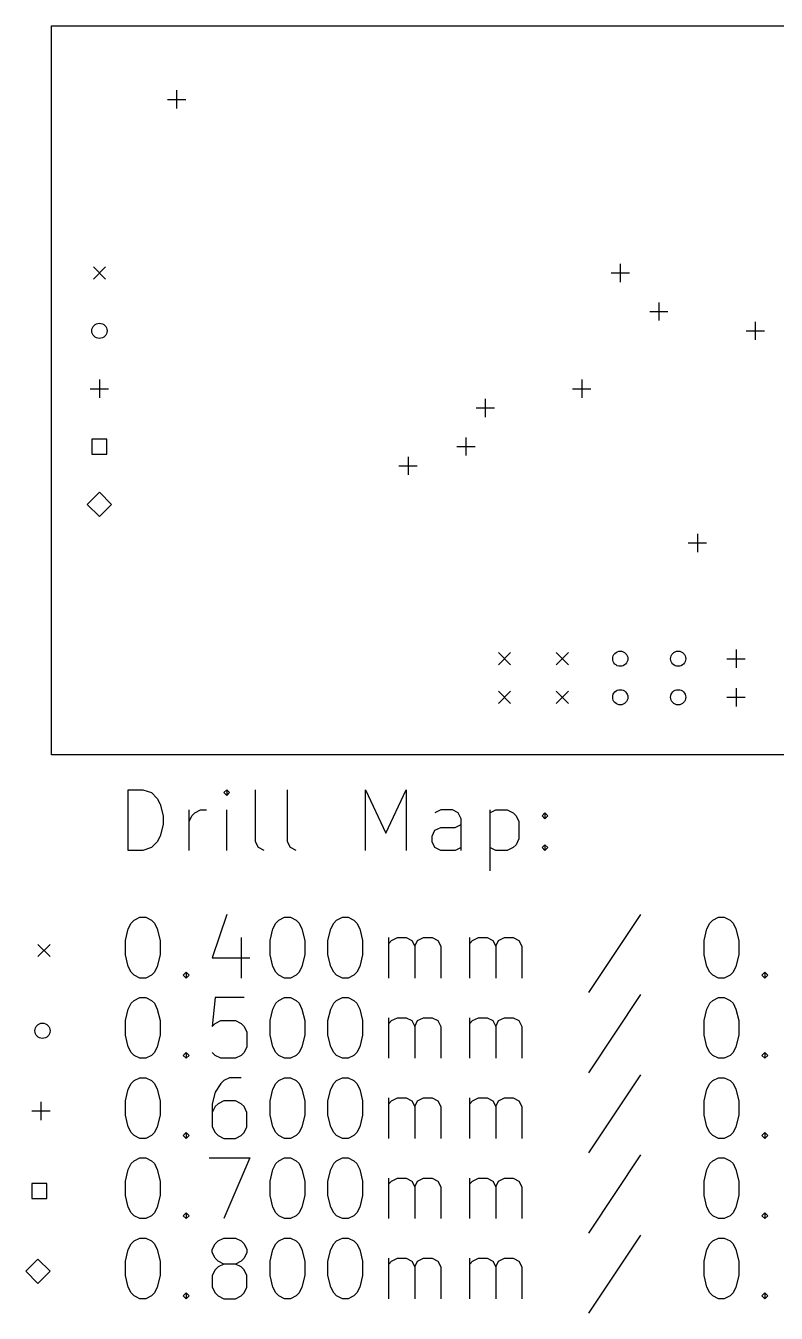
# Model space of a CAD drawing. Extents: x 89.7 to 140.6, y -138.7 to -96.
# Drawn here: x 89.65 to 114.35, y -138.39 to -96 of the extents above; entities that cross this region are included whole.
import ezdxf

# ---------------------------------------------------------------- set-up
doc = ezdxf.new("R2010")
doc.units = 0
doc.layers.add('BLACK', color=7, linetype='CONTINUOUS')

msp = doc.modelspace()

# ---------------------------------------------------------------- linework, layer by layer
at = {"layer": 'BLACK', "linetype": 'CONTINUOUS'}
for p, q in [((90.5, -120), (90.5, -96)), ((90.5, -96), (127, -96)), ((94.615, -98.125), (94.615, -98.725)), ((94.315, -98.425), (94.915, -98.425)), ((109.22, -103.84), (109.22, -104.44)), ((91.875, -103.94), (92.275, -104.34)), ((92.275, -103.94), (91.875, -104.34)), ((108.92, -104.14), (109.52, -104.14)), ((110.49, -105.11), (110.49, -105.71)), ((110.19, -105.41), (110.79, -105.41)), ((113.665, -105.745), (113.665, -106.345)), ((113.365, -106.045), (113.965, -106.045)), ((92.075, -107.65), (92.075, -108.25)), ((107.95, -107.65), (107.95, -108.25)), ((91.775, -107.95), (92.375, -107.95)), ((107.65, -107.95), (108.25, -107.95)), ((104.775, -108.285), (104.775, -108.885)), ((104.475, -108.585), (105.075, -108.585)), ((92.3225, -109.608), (91.8275, -109.608)), ((91.8275, -109.608), (91.8275, -110.102)), ((92.3225, -110.102), (92.3225, -109.608)), ((104.14, -109.555), (104.14, -110.155)), ((91.8275, -110.102), (92.3225, -110.102)), ((102.235, -110.19), (102.235, -110.79)), ((103.84, -109.855), (104.44, -109.855)), ((101.935, -110.49), (102.535, -110.49)), ((92.075, -111.36), (91.675, -111.76)), ((92.475, -111.76), (92.075, -111.36)), ((91.675, -111.76), (92.075, -112.16)), ((92.075, -112.16), (92.475, -111.76)), ((111.76, -112.73), (111.76, -113.33)), ((111.46, -113.03), (112.06, -113.03)), ((113.03, -116.54), (113.03, -117.14)), ((105.21, -116.64), (105.61, -117.04)), ((105.61, -116.64), (105.21, -117.04)), ((107.115, -116.64), (107.515, -117.04)), ((107.515, -116.64), (107.115, -117.04)), ((112.73, -116.84), (113.33, -116.84)), ((113.03, -117.81), (113.03, -118.41)), ((105.21, -117.91), (105.61, -118.31)), ((105.61, -117.91), (105.21, -118.31)), ((107.115, -117.91), (107.515, -118.31)), ((107.515, -117.91), (107.115, -118.31)), ((112.73, -118.11), (113.33, -118.11)), ((127, -120), (90.5, -120)), ((93.0262, -123.155), (93.0262, -121.155)), ((93.0262, -121.155), (93.5024, -121.155)), ((93.5024, -121.155), (93.7881, -121.25)), ((96.2643, -121.155), (96.169, -121.25)), ((96.3595, -121.25), (96.2643, -121.155)), ((96.2643, -121.155), (96.2643, -121.345)), ((97.2167, -122.869), (97.2167, -121.155)), ((98.2643, -122.869), (98.2643, -121.155)), ((100.836, -123.155), (100.836, -121.155)), ((100.836, -121.155), (101.502, -122.583)), ((101.502, -122.583), (102.169, -121.155)), ((102.169, -121.155), (102.169, -123.155)), ((93.7881, -121.25), (93.9786, -121.44)), ((93.9786, -121.44), (94.0738, -121.631)), ((94.0738, -121.631), (94.169, -122.012)), ((96.169, -121.25), (96.2643, -121.345)), ((96.2643, -121.345), (96.3595, -121.25)), ((94.169, -122.012), (94.169, -122.298)), ((95.0262, -123.155), (95.0262, -121.821)), ((95.0262, -122.202), (95.1214, -122.012)), ((95.1214, -122.012), (95.2167, -121.917)), ((95.2167, -121.917), (95.4071, -121.821)), ((95.4071, -121.821), (95.5976, -121.821)), ((96.2643, -123.155), (96.2643, -121.821)), ((103.312, -121.821), (103.121, -121.917)), ((103.693, -121.821), (103.312, -121.821)), ((103.883, -121.917), (103.693, -121.821)), ((103.979, -122.107), (103.883, -121.917)), ((104.931, -121.821), (104.931, -123.821)), ((104.931, -121.917), (105.121, -121.821)), ((105.121, -121.821), (105.502, -121.821)), ((105.502, -121.821), (105.693, -121.917)), ((105.693, -121.917), (105.788, -122.012)), ((105.788, -122.012), (105.883, -122.202)), ((106.645, -122.012), (106.74, -121.917)), ((106.74, -122.107), (106.645, -122.012)), ((106.74, -121.917), (106.836, -122.012)), ((106.74, -121.917), (106.74, -122.107)), ((106.836, -122.012), (106.74, -122.107)), ((94.169, -122.298), (94.0738, -122.679)), ((103.026, -122.679), (103.121, -122.488)), ((103.121, -122.488), (103.312, -122.393)), ((103.312, -122.393), (103.788, -122.393)), ((103.788, -122.393), (103.979, -122.298)), ((103.979, -123.155), (103.979, -122.107)), ((105.883, -122.202), (105.883, -122.774)), ((93.9786, -122.869), (93.7881, -123.06)), ((94.0738, -122.679), (93.9786, -122.869)), ((97.3119, -123.06), (97.2167, -122.869)), ((98.3595, -123.06), (98.2643, -122.869)), ((103.026, -122.869), (103.026, -122.679)), ((103.121, -123.06), (103.026, -122.869)), ((105.883, -122.774), (105.788, -122.964)), ((93.5024, -123.155), (93.0262, -123.155)), ((93.7881, -123.06), (93.5024, -123.155)), ((97.5024, -123.155), (97.3119, -123.06)), ((98.55, -123.155), (98.3595, -123.06)), ((103.312, -123.155), (103.121, -123.06)), ((103.788, -123.155), (103.312, -123.155)), ((103.979, -123.06), (103.788, -123.155)), ((105.121, -123.155), (104.931, -123.06)), ((105.502, -123.155), (105.121, -123.155)), ((105.693, -123.06), (105.502, -123.155)), ((105.788, -122.964), (105.693, -123.06)), ((106.645, -123.06), (106.74, -122.964)), ((106.74, -123.155), (106.645, -123.06)), ((106.74, -122.964), (106.836, -123.06)), ((106.74, -122.964), (106.74, -123.155)), ((106.836, -123.06), (106.74, -123.155)), ((93.1214, -125.545), (93.2167, -125.45)), ((93.2167, -125.45), (93.4071, -125.355)), ((93.4071, -125.355), (93.5976, -125.355)), ((93.5976, -125.355), (93.7881, -125.45)), ((93.7881, -125.45), (93.8833, -125.545)), ((96.2643, -125.26), (95.7881, -126.688)), ((97.8833, -125.545), (97.9786, -125.45)), ((97.9786, -125.45), (98.169, -125.355)), ((98.169, -125.355), (98.3595, -125.355)), ((98.3595, -125.355), (98.55, -125.45)), ((98.55, -125.45), (98.6452, -125.545)), ((99.7881, -125.545), (99.8833, -125.45)), ((99.8833, -125.45), (100.074, -125.355)), ((100.074, -125.355), (100.264, -125.355)), ((100.264, -125.355), (100.455, -125.45)), ((100.455, -125.45), (100.55, -125.545)), ((109.883, -125.26), (108.169, -127.831)), ((112.169, -125.545), (112.264, -125.45)), ((112.264, -125.45), (112.455, -125.355)), ((112.455, -125.355), (112.645, -125.355)), ((112.645, -125.355), (112.836, -125.45)), ((112.836, -125.45), (112.931, -125.545)), ((92.931, -126.117), (93.0262, -125.736)), ((93.0262, -125.736), (93.1214, -125.545)), ((93.8833, -125.545), (93.9786, -125.736)), ((93.9786, -125.736), (94.0738, -126.117)), ((97.6929, -126.117), (97.7881, -125.736)), ((97.7881, -125.736), (97.8833, -125.545)), ((98.6452, -125.545), (98.7405, -125.736)), ((98.7405, -125.736), (98.8357, -126.117)), ((99.5976, -126.117), (99.6929, -125.736)), ((99.6929, -125.736), (99.7881, -125.545)), ((100.55, -125.545), (100.645, -125.736)), ((100.645, -125.736), (100.74, -126.117)), ((111.979, -126.117), (112.074, -125.736)), ((112.074, -125.736), (112.169, -125.545)), ((112.931, -125.545), (113.026, -125.736)), ((113.026, -125.736), (113.121, -126.117)), ((90.05, -126.25), (90.45, -126.65)), ((90.45, -126.25), (90.05, -126.65)), ((92.931, -126.593), (92.931, -126.117)), ((94.0738, -126.117), (94.0738, -126.593)), ((96.7405, -126.021), (96.7405, -127.355)), ((97.6929, -126.593), (97.6929, -126.117)), ((98.8357, -126.117), (98.8357, -126.593)), ((99.5976, -126.593), (99.5976, -126.117)), ((100.74, -126.117), (100.74, -126.593)), ((101.598, -127.355), (101.598, -126.021)), ((101.598, -126.212), (101.693, -126.117)), ((101.693, -126.117), (101.883, -126.021)), ((101.883, -126.021), (102.169, -126.021)), ((102.169, -126.021), (102.36, -126.117)), ((102.36, -126.117), (102.455, -126.307)), ((102.455, -126.307), (102.55, -126.117)), ((102.455, -126.307), (102.455, -127.355)), ((102.55, -126.117), (102.74, -126.021)), ((102.74, -126.021), (103.026, -126.021)), ((103.026, -126.021), (103.217, -126.117)), ((103.217, -126.117), (103.312, -126.307)), ((103.312, -126.307), (103.312, -127.355)), ((104.264, -127.355), (104.264, -126.021)), ((104.264, -126.212), (104.36, -126.117)), ((104.36, -126.117), (104.55, -126.021)), ((104.55, -126.021), (104.836, -126.021)), ((104.836, -126.021), (105.026, -126.117)), ((105.026, -126.117), (105.121, -126.307)), ((105.121, -126.307), (105.217, -126.117)), ((105.121, -126.307), (105.121, -127.355)), ((105.217, -126.117), (105.407, -126.021)), ((105.407, -126.021), (105.693, -126.021)), ((105.693, -126.021), (105.883, -126.117)), ((105.883, -126.117), (105.979, -126.307)), ((105.979, -126.307), (105.979, -127.355)), ((111.979, -126.593), (111.979, -126.117)), ((113.121, -126.117), (113.121, -126.593)), ((93.0262, -126.974), (92.931, -126.593)), ((94.0738, -126.593), (93.9786, -126.974)), ((95.7881, -126.688), (97.0262, -126.688)), ((97.7881, -126.974), (97.6929, -126.593)), ((98.8357, -126.593), (98.7405, -126.974)), ((99.6929, -126.974), (99.5976, -126.593)), ((100.74, -126.593), (100.645, -126.974)), ((112.074, -126.974), (111.979, -126.593)), ((113.121, -126.593), (113.026, -126.974)), ((93.1214, -127.164), (93.0262, -126.974)), ((93.2167, -127.26), (93.1214, -127.164)), ((93.8833, -127.164), (93.7881, -127.26)), ((93.9786, -126.974), (93.8833, -127.164)), ((94.8357, -127.26), (94.931, -127.164)), ((94.931, -127.164), (95.0262, -127.26)), ((94.931, -127.164), (94.931, -127.355)), ((97.8833, -127.164), (97.7881, -126.974)), ((97.9786, -127.26), (97.8833, -127.164)), ((98.6452, -127.164), (98.55, -127.26)), ((98.7405, -126.974), (98.6452, -127.164)), ((99.7881, -127.164), (99.6929, -126.974)), ((99.8833, -127.26), (99.7881, -127.164)), ((100.55, -127.164), (100.455, -127.26)), ((100.645, -126.974), (100.55, -127.164)), ((112.169, -127.164), (112.074, -126.974)), ((112.264, -127.26), (112.169, -127.164)), ((112.931, -127.164), (112.836, -127.26)), ((113.026, -126.974), (112.931, -127.164)), ((113.883, -127.26), (113.979, -127.164)), ((113.979, -127.164), (114.074, -127.26)), ((113.979, -127.164), (113.979, -127.355)), ((93.4071, -127.355), (93.2167, -127.26)), ((93.5976, -127.355), (93.4071, -127.355)), ((93.7881, -127.26), (93.5976, -127.355)), ((94.931, -127.355), (94.8357, -127.26)), ((95.0262, -127.26), (94.931, -127.355)), ((98.169, -127.355), (97.9786, -127.26)), ((98.3595, -127.355), (98.169, -127.355)), ((98.55, -127.26), (98.3595, -127.355)), ((100.074, -127.355), (99.8833, -127.26)), ((100.264, -127.355), (100.074, -127.355)), ((100.455, -127.26), (100.264, -127.355)), ((112.455, -127.355), (112.264, -127.26)), ((112.645, -127.355), (112.455, -127.355)), ((112.836, -127.26), (112.645, -127.355)), ((113.979, -127.355), (113.883, -127.26)), ((114.074, -127.26), (113.979, -127.355)), ((93.2167, -128.09), (93.4071, -127.995)), ((93.4071, -127.995), (93.5976, -127.995)), ((93.5976, -127.995), (93.7881, -128.09)), ((95.8833, -127.995), (95.7881, -128.947)), ((96.8357, -127.995), (95.8833, -127.995)), ((97.9786, -128.09), (98.169, -127.995)), ((98.169, -127.995), (98.3595, -127.995)), ((98.3595, -127.995), (98.55, -128.09)), ((99.8833, -128.09), (100.074, -127.995)), ((100.074, -127.995), (100.264, -127.995)), ((100.264, -127.995), (100.455, -128.09)), ((109.883, -127.9), (108.169, -130.471)), ((112.264, -128.09), (112.455, -127.995)), ((112.455, -127.995), (112.645, -127.995)), ((112.645, -127.995), (112.836, -128.09)), ((92.931, -128.757), (93.0262, -128.376)), ((93.0262, -128.376), (93.1214, -128.185)), ((93.1214, -128.185), (93.2167, -128.09)), ((93.7881, -128.09), (93.8833, -128.185)), ((93.8833, -128.185), (93.9786, -128.376)), ((93.9786, -128.376), (94.0738, -128.757)), ((97.6929, -128.757), (97.7881, -128.376)), ((97.7881, -128.376), (97.8833, -128.185)), ((97.8833, -128.185), (97.9786, -128.09)), ((98.55, -128.09), (98.6452, -128.185)), ((98.6452, -128.185), (98.7405, -128.376)), ((98.7405, -128.376), (98.8357, -128.757)), ((99.5976, -128.757), (99.6929, -128.376)), ((99.6929, -128.376), (99.7881, -128.185)), ((99.7881, -128.185), (99.8833, -128.09)), ((100.455, -128.09), (100.55, -128.185)), ((100.55, -128.185), (100.645, -128.376)), ((100.645, -128.376), (100.74, -128.757)), ((111.979, -128.757), (112.074, -128.376)), ((112.074, -128.376), (112.169, -128.185)), ((112.169, -128.185), (112.264, -128.09)), ((112.836, -128.09), (112.931, -128.185)), ((112.931, -128.185), (113.026, -128.376)), ((113.026, -128.376), (113.121, -128.757)), ((92.931, -129.233), (92.931, -128.757)), ((94.0738, -128.757), (94.0738, -129.233)), ((95.7881, -128.947), (95.8833, -128.852)), ((95.8833, -128.852), (96.0738, -128.757)), ((96.0738, -128.757), (96.55, -128.757)), ((96.55, -128.757), (96.7405, -128.852)), ((96.7405, -128.852), (96.8357, -128.947)), ((97.6929, -129.233), (97.6929, -128.757)), ((98.8357, -128.757), (98.8357, -129.233)), ((99.5976, -129.233), (99.5976, -128.757)), ((100.74, -128.757), (100.74, -129.233)), ((101.598, -129.995), (101.598, -128.661)), ((101.598, -128.852), (101.693, -128.757)), ((101.693, -128.757), (101.883, -128.661)), ((101.883, -128.661), (102.169, -128.661)), ((102.169, -128.661), (102.36, -128.757)), ((102.36, -128.757), (102.455, -128.947)), ((102.455, -128.947), (102.55, -128.757)), ((102.55, -128.757), (102.74, -128.661)), ((102.74, -128.661), (103.026, -128.661)), ((103.026, -128.661), (103.217, -128.757)), ((103.217, -128.757), (103.312, -128.947)), ((104.264, -129.995), (104.264, -128.661)), ((104.264, -128.852), (104.36, -128.757)), ((104.36, -128.757), (104.55, -128.661)), ((104.55, -128.661), (104.836, -128.661)), ((104.836, -128.661), (105.026, -128.757)), ((105.026, -128.757), (105.121, -128.947)), ((105.121, -128.947), (105.217, -128.757)), ((105.217, -128.757), (105.407, -128.661)), ((105.407, -128.661), (105.693, -128.661)), ((105.693, -128.661), (105.883, -128.757)), ((105.883, -128.757), (105.979, -128.947)), ((111.979, -129.233), (111.979, -128.757)), ((113.121, -128.757), (113.121, -129.233)), ((93.0262, -129.614), (92.931, -129.233)), ((94.0738, -129.233), (93.9786, -129.614)), ((96.8357, -128.947), (96.931, -129.138)), ((96.931, -129.138), (96.931, -129.614)), ((97.7881, -129.614), (97.6929, -129.233)), ((98.8357, -129.233), (98.7405, -129.614)), ((99.6929, -129.614), (99.5976, -129.233)), ((100.74, -129.233), (100.645, -129.614)), ((102.455, -128.947), (102.455, -129.995)), ((103.312, -128.947), (103.312, -129.995)), ((105.121, -128.947), (105.121, -129.995)), ((105.979, -128.947), (105.979, -129.995)), ((112.074, -129.614), (111.979, -129.233)), ((113.121, -129.233), (113.026, -129.614)), ((93.1214, -129.804), (93.0262, -129.614)), ((93.9786, -129.614), (93.8833, -129.804)), ((96.931, -129.614), (96.8357, -129.804)), ((97.8833, -129.804), (97.7881, -129.614)), ((98.7405, -129.614), (98.6452, -129.804)), ((99.7881, -129.804), (99.6929, -129.614)), ((100.645, -129.614), (100.55, -129.804)), ((112.169, -129.804), (112.074, -129.614)), ((113.026, -129.614), (112.931, -129.804)), ((93.2167, -129.9), (93.1214, -129.804)), ((93.4071, -129.995), (93.2167, -129.9)), ((93.5976, -129.995), (93.4071, -129.995)), ((93.7881, -129.9), (93.5976, -129.995)), ((93.8833, -129.804), (93.7881, -129.9)), ((94.8357, -129.9), (94.931, -129.804)), ((94.931, -129.995), (94.8357, -129.9)), ((94.931, -129.804), (95.0262, -129.9)), ((94.931, -129.804), (94.931, -129.995)), ((95.0262, -129.9), (94.931, -129.995)), ((95.8833, -129.9), (95.7881, -129.804)), ((96.0738, -129.995), (95.8833, -129.9)), ((96.55, -129.995), (96.0738, -129.995)), ((96.7405, -129.9), (96.55, -129.995)), ((96.8357, -129.804), (96.7405, -129.9)), ((97.9786, -129.9), (97.8833, -129.804)), ((98.169, -129.995), (97.9786, -129.9)), ((98.3595, -129.995), (98.169, -129.995)), ((98.55, -129.9), (98.3595, -129.995)), ((98.6452, -129.804), (98.55, -129.9)), ((99.8833, -129.9), (99.7881, -129.804)), ((100.074, -129.995), (99.8833, -129.9)), ((100.264, -129.995), (100.074, -129.995)), ((100.455, -129.9), (100.264, -129.995)), ((100.55, -129.804), (100.455, -129.9)), ((112.264, -129.9), (112.169, -129.804)), ((112.455, -129.995), (112.264, -129.9)), ((112.645, -129.995), (112.455, -129.995)), ((112.836, -129.9), (112.645, -129.995)), ((112.931, -129.804), (112.836, -129.9)), ((113.883, -129.9), (113.979, -129.804)), ((113.979, -129.995), (113.883, -129.9)), ((113.979, -129.804), (114.074, -129.9)), ((113.979, -129.804), (113.979, -129.995)), ((114.074, -129.9), (113.979, -129.995)), ((109.883, -130.54), (108.169, -133.111)), ((93.0262, -131.016), (93.1214, -130.825)), ((93.1214, -130.825), (93.2167, -130.73)), ((93.2167, -130.73), (93.4071, -130.635)), ((93.4071, -130.635), (93.5976, -130.635)), ((93.5976, -130.635), (93.7881, -130.73)), ((93.7881, -130.73), (93.8833, -130.825)), ((93.8833, -130.825), (93.9786, -131.016)), ((96.0738, -130.825), (95.8833, -131.111)), ((96.169, -130.73), (96.0738, -130.825)), ((96.3595, -130.635), (96.169, -130.73)), ((96.7405, -130.635), (96.3595, -130.635)), ((97.7881, -131.016), (97.8833, -130.825)), ((97.8833, -130.825), (97.9786, -130.73)), ((97.9786, -130.73), (98.169, -130.635)), ((98.169, -130.635), (98.3595, -130.635)), ((98.3595, -130.635), (98.55, -130.73)), ((98.55, -130.73), (98.6452, -130.825)), ((98.6452, -130.825), (98.7405, -131.016)), ((99.6929, -131.016), (99.7881, -130.825)), ((99.7881, -130.825), (99.8833, -130.73)), ((99.8833, -130.73), (100.074, -130.635)), ((100.074, -130.635), (100.264, -130.635)), ((100.264, -130.635), (100.455, -130.73)), ((100.455, -130.73), (100.55, -130.825)), ((100.55, -130.825), (100.645, -131.016)), ((112.074, -131.016), (112.169, -130.825)), ((112.169, -130.825), (112.264, -130.73)), ((112.264, -130.73), (112.455, -130.635)), ((112.455, -130.635), (112.645, -130.635)), ((112.645, -130.635), (112.836, -130.73)), ((112.836, -130.73), (112.931, -130.825)), ((112.931, -130.825), (113.026, -131.016)), ((92.931, -131.397), (93.0262, -131.016)), ((92.931, -131.873), (92.931, -131.397)), ((93.9786, -131.016), (94.0738, -131.397)), ((94.0738, -131.397), (94.0738, -131.873)), ((95.8833, -131.111), (95.7881, -131.492)), ((96.169, -131.397), (95.9786, -131.492)), ((96.55, -131.397), (96.169, -131.397)), ((96.7405, -131.492), (96.55, -131.397)), ((97.6929, -131.397), (97.7881, -131.016)), ((97.6929, -131.873), (97.6929, -131.397)), ((98.7405, -131.016), (98.8357, -131.397)), ((98.8357, -131.397), (98.8357, -131.873)), ((99.5976, -131.397), (99.6929, -131.016)), ((99.5976, -131.873), (99.5976, -131.397)), ((100.645, -131.016), (100.74, -131.397)), ((100.74, -131.397), (100.74, -131.873)), ((101.598, -132.635), (101.598, -131.301)), ((101.598, -131.492), (101.693, -131.397)), ((101.693, -131.397), (101.883, -131.301)), ((101.883, -131.301), (102.169, -131.301)), ((102.169, -131.301), (102.36, -131.397)), ((102.36, -131.397), (102.455, -131.587)), ((102.455, -131.587), (102.55, -131.397)), ((102.55, -131.397), (102.74, -131.301)), ((102.74, -131.301), (103.026, -131.301)), ((103.026, -131.301), (103.217, -131.397)), ((103.217, -131.397), (103.312, -131.587)), ((104.264, -132.635), (104.264, -131.301)), ((104.264, -131.492), (104.36, -131.397)), ((104.36, -131.397), (104.55, -131.301)), ((104.55, -131.301), (104.836, -131.301)), ((104.836, -131.301), (105.026, -131.397)), ((105.026, -131.397), (105.121, -131.587)), ((105.121, -131.587), (105.217, -131.397)), ((105.217, -131.397), (105.407, -131.301)), ((105.407, -131.301), (105.693, -131.301)), ((105.693, -131.301), (105.883, -131.397)), ((105.883, -131.397), (105.979, -131.587)), ((111.979, -131.397), (112.074, -131.016)), ((111.979, -131.873), (111.979, -131.397)), ((113.026, -131.016), (113.121, -131.397)), ((113.121, -131.397), (113.121, -131.873)), ((89.85, -131.73), (90.45, -131.73)), ((90.15, -131.43), (90.15, -132.03)), ((95.7881, -131.492), (95.7881, -132.254)), ((95.8833, -131.587), (95.7881, -131.778)), ((95.9786, -131.492), (95.8833, -131.587)), ((96.8357, -131.587), (96.7405, -131.492)), ((96.931, -131.778), (96.8357, -131.587)), ((96.931, -132.254), (96.931, -131.778)), ((102.455, -131.587), (102.455, -132.635)), ((103.312, -131.587), (103.312, -132.635)), ((105.121, -131.587), (105.121, -132.635)), ((105.979, -131.587), (105.979, -132.635)), ((93.0262, -132.254), (92.931, -131.873)), ((93.1214, -132.444), (93.0262, -132.254)), ((93.9786, -132.254), (93.8833, -132.444)), ((94.0738, -131.873), (93.9786, -132.254)), ((95.7881, -132.254), (95.8833, -132.444)), ((96.8357, -132.444), (96.931, -132.254)), ((97.7881, -132.254), (97.6929, -131.873)), ((97.8833, -132.444), (97.7881, -132.254)), ((98.7405, -132.254), (98.6452, -132.444)), ((98.8357, -131.873), (98.7405, -132.254)), ((99.6929, -132.254), (99.5976, -131.873)), ((99.7881, -132.444), (99.6929, -132.254)), ((100.645, -132.254), (100.55, -132.444)), ((100.74, -131.873), (100.645, -132.254)), ((112.074, -132.254), (111.979, -131.873)), ((112.169, -132.444), (112.074, -132.254)), ((113.026, -132.254), (112.931, -132.444)), ((113.121, -131.873), (113.026, -132.254)), ((93.2167, -132.54), (93.1214, -132.444)), ((93.4071, -132.635), (93.2167, -132.54)), ((93.5976, -132.635), (93.4071, -132.635)), ((93.7881, -132.54), (93.5976, -132.635)), ((93.8833, -132.444), (93.7881, -132.54)), ((94.8357, -132.54), (94.931, -132.444)), ((94.931, -132.635), (94.8357, -132.54)), ((94.931, -132.444), (95.0262, -132.54)), ((94.931, -132.444), (94.931, -132.635)), ((95.0262, -132.54), (94.931, -132.635)), ((95.8833, -132.444), (95.9786, -132.54)), ((95.9786, -132.54), (96.169, -132.635)), ((96.169, -132.635), (96.55, -132.635)), ((96.55, -132.635), (96.7405, -132.54)), ((96.7405, -132.54), (96.8357, -132.444)), ((97.9786, -132.54), (97.8833, -132.444)), ((98.169, -132.635), (97.9786, -132.54)), ((98.3595, -132.635), (98.169, -132.635)), ((98.55, -132.54), (98.3595, -132.635)), ((98.6452, -132.444), (98.55, -132.54)), ((99.8833, -132.54), (99.7881, -132.444)), ((100.074, -132.635), (99.8833, -132.54)), ((100.264, -132.635), (100.074, -132.635)), ((100.455, -132.54), (100.264, -132.635)), ((100.55, -132.444), (100.455, -132.54)), ((112.264, -132.54), (112.169, -132.444)), ((112.455, -132.635), (112.264, -132.54)), ((112.645, -132.635), (112.455, -132.635)), ((112.836, -132.54), (112.645, -132.635)), ((112.931, -132.444), (112.836, -132.54)), ((113.883, -132.54), (113.979, -132.444)), ((113.979, -132.635), (113.883, -132.54)), ((113.979, -132.444), (114.074, -132.54)), ((113.979, -132.444), (113.979, -132.635)), ((114.074, -132.54), (113.979, -132.635)), ((93.0262, -133.656), (93.1214, -133.465)), ((93.1214, -133.465), (93.2167, -133.37)), ((93.2167, -133.37), (93.4071, -133.275)), ((93.4071, -133.275), (93.5976, -133.275)), ((93.5976, -133.275), (93.7881, -133.37)), ((93.7881, -133.37), (93.8833, -133.465)), ((93.8833, -133.465), (93.9786, -133.656)), ((95.6929, -133.275), (97.0262, -133.275)), ((97.0262, -133.275), (96.169, -135.275)), ((97.7881, -133.656), (97.8833, -133.465)), ((97.8833, -133.465), (97.9786, -133.37)), ((97.9786, -133.37), (98.169, -133.275)), ((98.169, -133.275), (98.3595, -133.275)), ((98.3595, -133.275), (98.55, -133.37)), ((98.55, -133.37), (98.6452, -133.465)), ((98.6452, -133.465), (98.7405, -133.656)), ((99.6929, -133.656), (99.7881, -133.465)), ((99.7881, -133.465), (99.8833, -133.37)), ((99.8833, -133.37), (100.074, -133.275)), ((100.074, -133.275), (100.264, -133.275)), ((100.264, -133.275), (100.455, -133.37)), ((100.455, -133.37), (100.55, -133.465)), ((100.55, -133.465), (100.645, -133.656)), ((109.883, -133.18), (108.169, -135.751)), ((112.074, -133.656), (112.169, -133.465)), ((112.169, -133.465), (112.264, -133.37)), ((112.264, -133.37), (112.455, -133.275)), ((112.455, -133.275), (112.645, -133.275)), ((112.645, -133.275), (112.836, -133.37)), ((112.836, -133.37), (112.931, -133.465)), ((112.931, -133.465), (113.026, -133.656)), ((92.931, -134.037), (93.0262, -133.656)), ((93.9786, -133.656), (94.0738, -134.037)), ((97.6929, -134.037), (97.7881, -133.656)), ((98.7405, -133.656), (98.8357, -134.037)), ((99.5976, -134.037), (99.6929, -133.656)), ((100.645, -133.656), (100.74, -134.037)), ((101.598, -135.275), (101.598, -133.941)), ((101.693, -134.037), (101.883, -133.941)), ((101.883, -133.941), (102.169, -133.941)), ((102.169, -133.941), (102.36, -134.037)), ((102.55, -134.037), (102.74, -133.941)), ((102.74, -133.941), (103.026, -133.941)), ((103.026, -133.941), (103.217, -134.037)), ((104.264, -135.275), (104.264, -133.941)), ((104.36, -134.037), (104.55, -133.941)), ((104.55, -133.941), (104.836, -133.941)), ((104.836, -133.941), (105.026, -134.037)), ((105.217, -134.037), (105.407, -133.941)), ((105.407, -133.941), (105.693, -133.941)), ((105.693, -133.941), (105.883, -134.037)), ((111.979, -134.037), (112.074, -133.656)), ((113.026, -133.656), (113.121, -134.037)), ((90.3475, -134.123), (89.8525, -134.123)), ((89.8525, -134.123), (89.8525, -134.617)), ((90.3475, -134.617), (90.3475, -134.123)), ((92.931, -134.513), (92.931, -134.037)), ((94.0738, -134.037), (94.0738, -134.513)), ((97.6929, -134.513), (97.6929, -134.037)), ((98.8357, -134.037), (98.8357, -134.513)), ((99.5976, -134.513), (99.5976, -134.037)), ((100.74, -134.037), (100.74, -134.513)), ((101.598, -134.132), (101.693, -134.037)), ((102.36, -134.037), (102.455, -134.227)), ((102.455, -134.227), (102.55, -134.037)), ((102.455, -134.227), (102.455, -135.275)), ((103.217, -134.037), (103.312, -134.227)), ((103.312, -134.227), (103.312, -135.275)), ((104.264, -134.132), (104.36, -134.037)), ((105.026, -134.037), (105.121, -134.227)), ((105.121, -134.227), (105.217, -134.037)), ((105.121, -134.227), (105.121, -135.275)), ((105.883, -134.037), (105.979, -134.227)), ((105.979, -134.227), (105.979, -135.275)), ((111.979, -134.513), (111.979, -134.037)), ((113.121, -134.037), (113.121, -134.513)), ((89.8525, -134.617), (90.3475, -134.617)), ((93.0262, -134.894), (92.931, -134.513)), ((94.0738, -134.513), (93.9786, -134.894)), ((97.7881, -134.894), (97.6929, -134.513)), ((98.8357, -134.513), (98.7405, -134.894)), ((99.6929, -134.894), (99.5976, -134.513)), ((100.74, -134.513), (100.645, -134.894)), ((112.074, -134.894), (111.979, -134.513)), ((113.121, -134.513), (113.026, -134.894)), ((93.1214, -135.084), (93.0262, -134.894)), ((93.2167, -135.18), (93.1214, -135.084)), ((93.4071, -135.275), (93.2167, -135.18)), ((93.7881, -135.18), (93.5976, -135.275)), ((93.8833, -135.084), (93.7881, -135.18)), ((93.9786, -134.894), (93.8833, -135.084)), ((94.8357, -135.18), (94.931, -135.084)), ((94.931, -135.275), (94.8357, -135.18)), ((94.931, -135.084), (95.0262, -135.18)), ((94.931, -135.084), (94.931, -135.275)), ((95.0262, -135.18), (94.931, -135.275)), ((97.8833, -135.084), (97.7881, -134.894)), ((97.9786, -135.18), (97.8833, -135.084)), ((98.169, -135.275), (97.9786, -135.18)), ((98.55, -135.18), (98.3595, -135.275)), ((98.6452, -135.084), (98.55, -135.18)), ((98.7405, -134.894), (98.6452, -135.084)), ((99.7881, -135.084), (99.6929, -134.894)), ((99.8833, -135.18), (99.7881, -135.084)), ((100.074, -135.275), (99.8833, -135.18)), ((100.455, -135.18), (100.264, -135.275)), ((100.55, -135.084), (100.455, -135.18)), ((100.645, -134.894), (100.55, -135.084)), ((112.169, -135.084), (112.074, -134.894)), ((112.264, -135.18), (112.169, -135.084)), ((112.455, -135.275), (112.264, -135.18)), ((112.836, -135.18), (112.645, -135.275)), ((112.931, -135.084), (112.836, -135.18)), ((113.026, -134.894), (112.931, -135.084)), ((113.883, -135.18), (113.979, -135.084)), ((113.979, -135.275), (113.883, -135.18)), ((113.979, -135.084), (114.074, -135.18)), ((113.979, -135.084), (113.979, -135.275)), ((114.074, -135.18), (113.979, -135.275)), ((93.5976, -135.275), (93.4071, -135.275)), ((98.3595, -135.275), (98.169, -135.275)), ((100.264, -135.275), (100.074, -135.275)), ((112.645, -135.275), (112.455, -135.275)), ((93.1214, -136.105), (93.2167, -136.01)), ((93.2167, -136.01), (93.4071, -135.915)), ((93.4071, -135.915), (93.5976, -135.915)), ((93.5976, -135.915), (93.7881, -136.01)), ((93.7881, -136.01), (93.8833, -136.105)), ((95.8833, -136.105), (95.9786, -136.01)), ((95.9786, -136.01), (96.169, -135.915)), ((96.169, -135.915), (96.55, -135.915)), ((96.55, -135.915), (96.7405, -136.01)), ((96.7405, -136.01), (96.8357, -136.105)), ((97.8833, -136.105), (97.9786, -136.01)), ((97.9786, -136.01), (98.169, -135.915)), ((98.169, -135.915), (98.3595, -135.915)), ((98.3595, -135.915), (98.55, -136.01)), ((98.55, -136.01), (98.6452, -136.105)), ((99.7881, -136.105), (99.8833, -136.01)), ((99.8833, -136.01), (100.074, -135.915)), ((100.074, -135.915), (100.264, -135.915)), ((100.264, -135.915), (100.455, -136.01)), ((100.455, -136.01), (100.55, -136.105)), ((109.883, -135.82), (108.169, -138.391)), ((112.169, -136.105), (112.264, -136.01)), ((112.264, -136.01), (112.455, -135.915)), ((112.455, -135.915), (112.645, -135.915)), ((112.645, -135.915), (112.836, -136.01)), ((112.836, -136.01), (112.931, -136.105)), ((92.931, -136.677), (93.0262, -136.296)), ((93.0262, -136.296), (93.1214, -136.105)), ((93.8833, -136.105), (93.9786, -136.296)), ((93.9786, -136.296), (94.0738, -136.677)), ((95.7881, -136.296), (95.8833, -136.105)), ((95.7881, -136.391), (95.7881, -136.296)), ((95.8833, -136.581), (95.7881, -136.391)), ((96.8357, -136.105), (96.931, -136.296)), ((96.931, -136.391), (96.8357, -136.581)), ((96.931, -136.296), (96.931, -136.391)), ((97.6929, -136.677), (97.7881, -136.296)), ((97.7881, -136.296), (97.8833, -136.105)), ((98.6452, -136.105), (98.7405, -136.296)), ((98.7405, -136.296), (98.8357, -136.677)), ((99.5976, -136.677), (99.6929, -136.296)), ((99.6929, -136.296), (99.7881, -136.105)), ((100.55, -136.105), (100.645, -136.296)), ((100.645, -136.296), (100.74, -136.677)), ((111.979, -136.677), (112.074, -136.296)), ((112.074, -136.296), (112.169, -136.105)), ((112.931, -136.105), (113.026, -136.296)), ((113.026, -136.296), (113.121, -136.677)), ((90.05, -136.61), (89.65, -137.01)), ((90.45, -137.01), (90.05, -136.61)), ((92.931, -137.153), (92.931, -136.677)), ((94.0738, -136.677), (94.0738, -137.153)), ((95.9786, -136.677), (95.8833, -136.581)), ((95.9786, -136.867), (95.8833, -136.962)), ((96.169, -136.772), (95.9786, -136.677)), ((96.169, -136.772), (95.9786, -136.867)), ((96.55, -136.772), (96.169, -136.772)), ((96.7405, -136.677), (96.55, -136.772)), ((96.7405, -136.867), (96.55, -136.772)), ((96.8357, -136.581), (96.7405, -136.677)), ((96.8357, -136.962), (96.7405, -136.867)), ((97.6929, -137.153), (97.6929, -136.677)), ((98.8357, -136.677), (98.8357, -137.153)), ((99.5976, -137.153), (99.5976, -136.677)), ((100.74, -136.677), (100.74, -137.153)), ((101.598, -137.915), (101.598, -136.581)), ((101.598, -136.772), (101.693, -136.677)), ((101.693, -136.677), (101.883, -136.581)), ((101.883, -136.581), (102.169, -136.581)), ((102.169, -136.581), (102.36, -136.677)), ((102.36, -136.677), (102.455, -136.867)), ((102.455, -136.867), (102.55, -136.677)), ((102.455, -136.867), (102.455, -137.915)), ((102.55, -136.677), (102.74, -136.581)), ((102.74, -136.581), (103.026, -136.581)), ((103.026, -136.581), (103.217, -136.677)), ((103.217, -136.677), (103.312, -136.867)), ((103.312, -136.867), (103.312, -137.915)), ((104.264, -137.915), (104.264, -136.581)), ((104.264, -136.772), (104.36, -136.677)), ((104.36, -136.677), (104.55, -136.581)), ((104.55, -136.581), (104.836, -136.581)), ((104.836, -136.581), (105.026, -136.677)), ((105.026, -136.677), (105.121, -136.867)), ((105.121, -136.867), (105.217, -136.677)), ((105.121, -136.867), (105.121, -137.915)), ((105.217, -136.677), (105.407, -136.581)), ((105.407, -136.581), (105.693, -136.581)), ((105.693, -136.581), (105.883, -136.677)), ((105.883, -136.677), (105.979, -136.867)), ((105.979, -136.867), (105.979, -137.915)), ((111.979, -137.153), (111.979, -136.677)), ((113.121, -136.677), (113.121, -137.153)), ((89.65, -137.01), (90.05, -137.41)), ((90.05, -137.41), (90.45, -137.01)), ((93.0262, -137.534), (92.931, -137.153)), ((94.0738, -137.153), (93.9786, -137.534)), ((95.8833, -136.962), (95.7881, -137.153)), ((95.7881, -137.153), (95.7881, -137.534)), ((96.931, -137.153), (96.8357, -136.962)), ((96.931, -137.534), (96.931, -137.153)), ((97.7881, -137.534), (97.6929, -137.153)), ((98.8357, -137.153), (98.7405, -137.534)), ((99.6929, -137.534), (99.5976, -137.153)), ((100.74, -137.153), (100.645, -137.534)), ((112.074, -137.534), (111.979, -137.153)), ((113.121, -137.153), (113.026, -137.534)), ((93.1214, -137.724), (93.0262, -137.534)), ((93.2167, -137.82), (93.1214, -137.724)), ((93.8833, -137.724), (93.7881, -137.82)), ((93.9786, -137.534), (93.8833, -137.724)), ((94.8357, -137.82), (94.931, -137.724)), ((94.931, -137.724), (95.0262, -137.82)), ((94.931, -137.724), (94.931, -137.915)), ((95.7881, -137.534), (95.8833, -137.724)), ((95.8833, -137.724), (95.9786, -137.82)), ((96.7405, -137.82), (96.8357, -137.724)), ((96.8357, -137.724), (96.931, -137.534)), ((97.8833, -137.724), (97.7881, -137.534)), ((97.9786, -137.82), (97.8833, -137.724)), ((98.6452, -137.724), (98.55, -137.82)), ((98.7405, -137.534), (98.6452, -137.724)), ((99.7881, -137.724), (99.6929, -137.534)), ((99.8833, -137.82), (99.7881, -137.724)), ((100.55, -137.724), (100.455, -137.82)), ((100.645, -137.534), (100.55, -137.724)), ((112.169, -137.724), (112.074, -137.534)), ((112.264, -137.82), (112.169, -137.724)), ((112.931, -137.724), (112.836, -137.82)), ((113.026, -137.534), (112.931, -137.724)), ((113.883, -137.82), (113.979, -137.724)), ((113.979, -137.724), (114.074, -137.82)), ((113.979, -137.724), (113.979, -137.915)), ((93.4071, -137.915), (93.2167, -137.82)), ((93.5976, -137.915), (93.4071, -137.915)), ((93.7881, -137.82), (93.5976, -137.915)), ((94.931, -137.915), (94.8357, -137.82)), ((95.0262, -137.82), (94.931, -137.915)), ((95.9786, -137.82), (96.169, -137.915)), ((96.169, -137.915), (96.55, -137.915)), ((96.55, -137.915), (96.7405, -137.82)), ((98.169, -137.915), (97.9786, -137.82)), ((98.3595, -137.915), (98.169, -137.915)), ((98.55, -137.82), (98.3595, -137.915)), ((100.074, -137.915), (99.8833, -137.82)), ((100.264, -137.915), (100.074, -137.915)), ((100.455, -137.82), (100.264, -137.915)), ((112.455, -137.915), (112.264, -137.82)), ((112.645, -137.915), (112.455, -137.915)), ((112.836, -137.82), (112.645, -137.915)), ((113.979, -137.915), (113.883, -137.82)), ((114.074, -137.82), (113.979, -137.915))]:
    msp.add_line(p, q, dxfattribs=at)
at = {"layer": 'BLACK'}
for centre in [(92.075, -106.045), (109.22, -116.84), (111.125, -116.84), (109.22, -118.11), (111.125, -118.11), (90.2, -129.09)]:
    msp.add_circle(centre, 0.25, dxfattribs=at)

doc.saveas('drawing.dxf')
